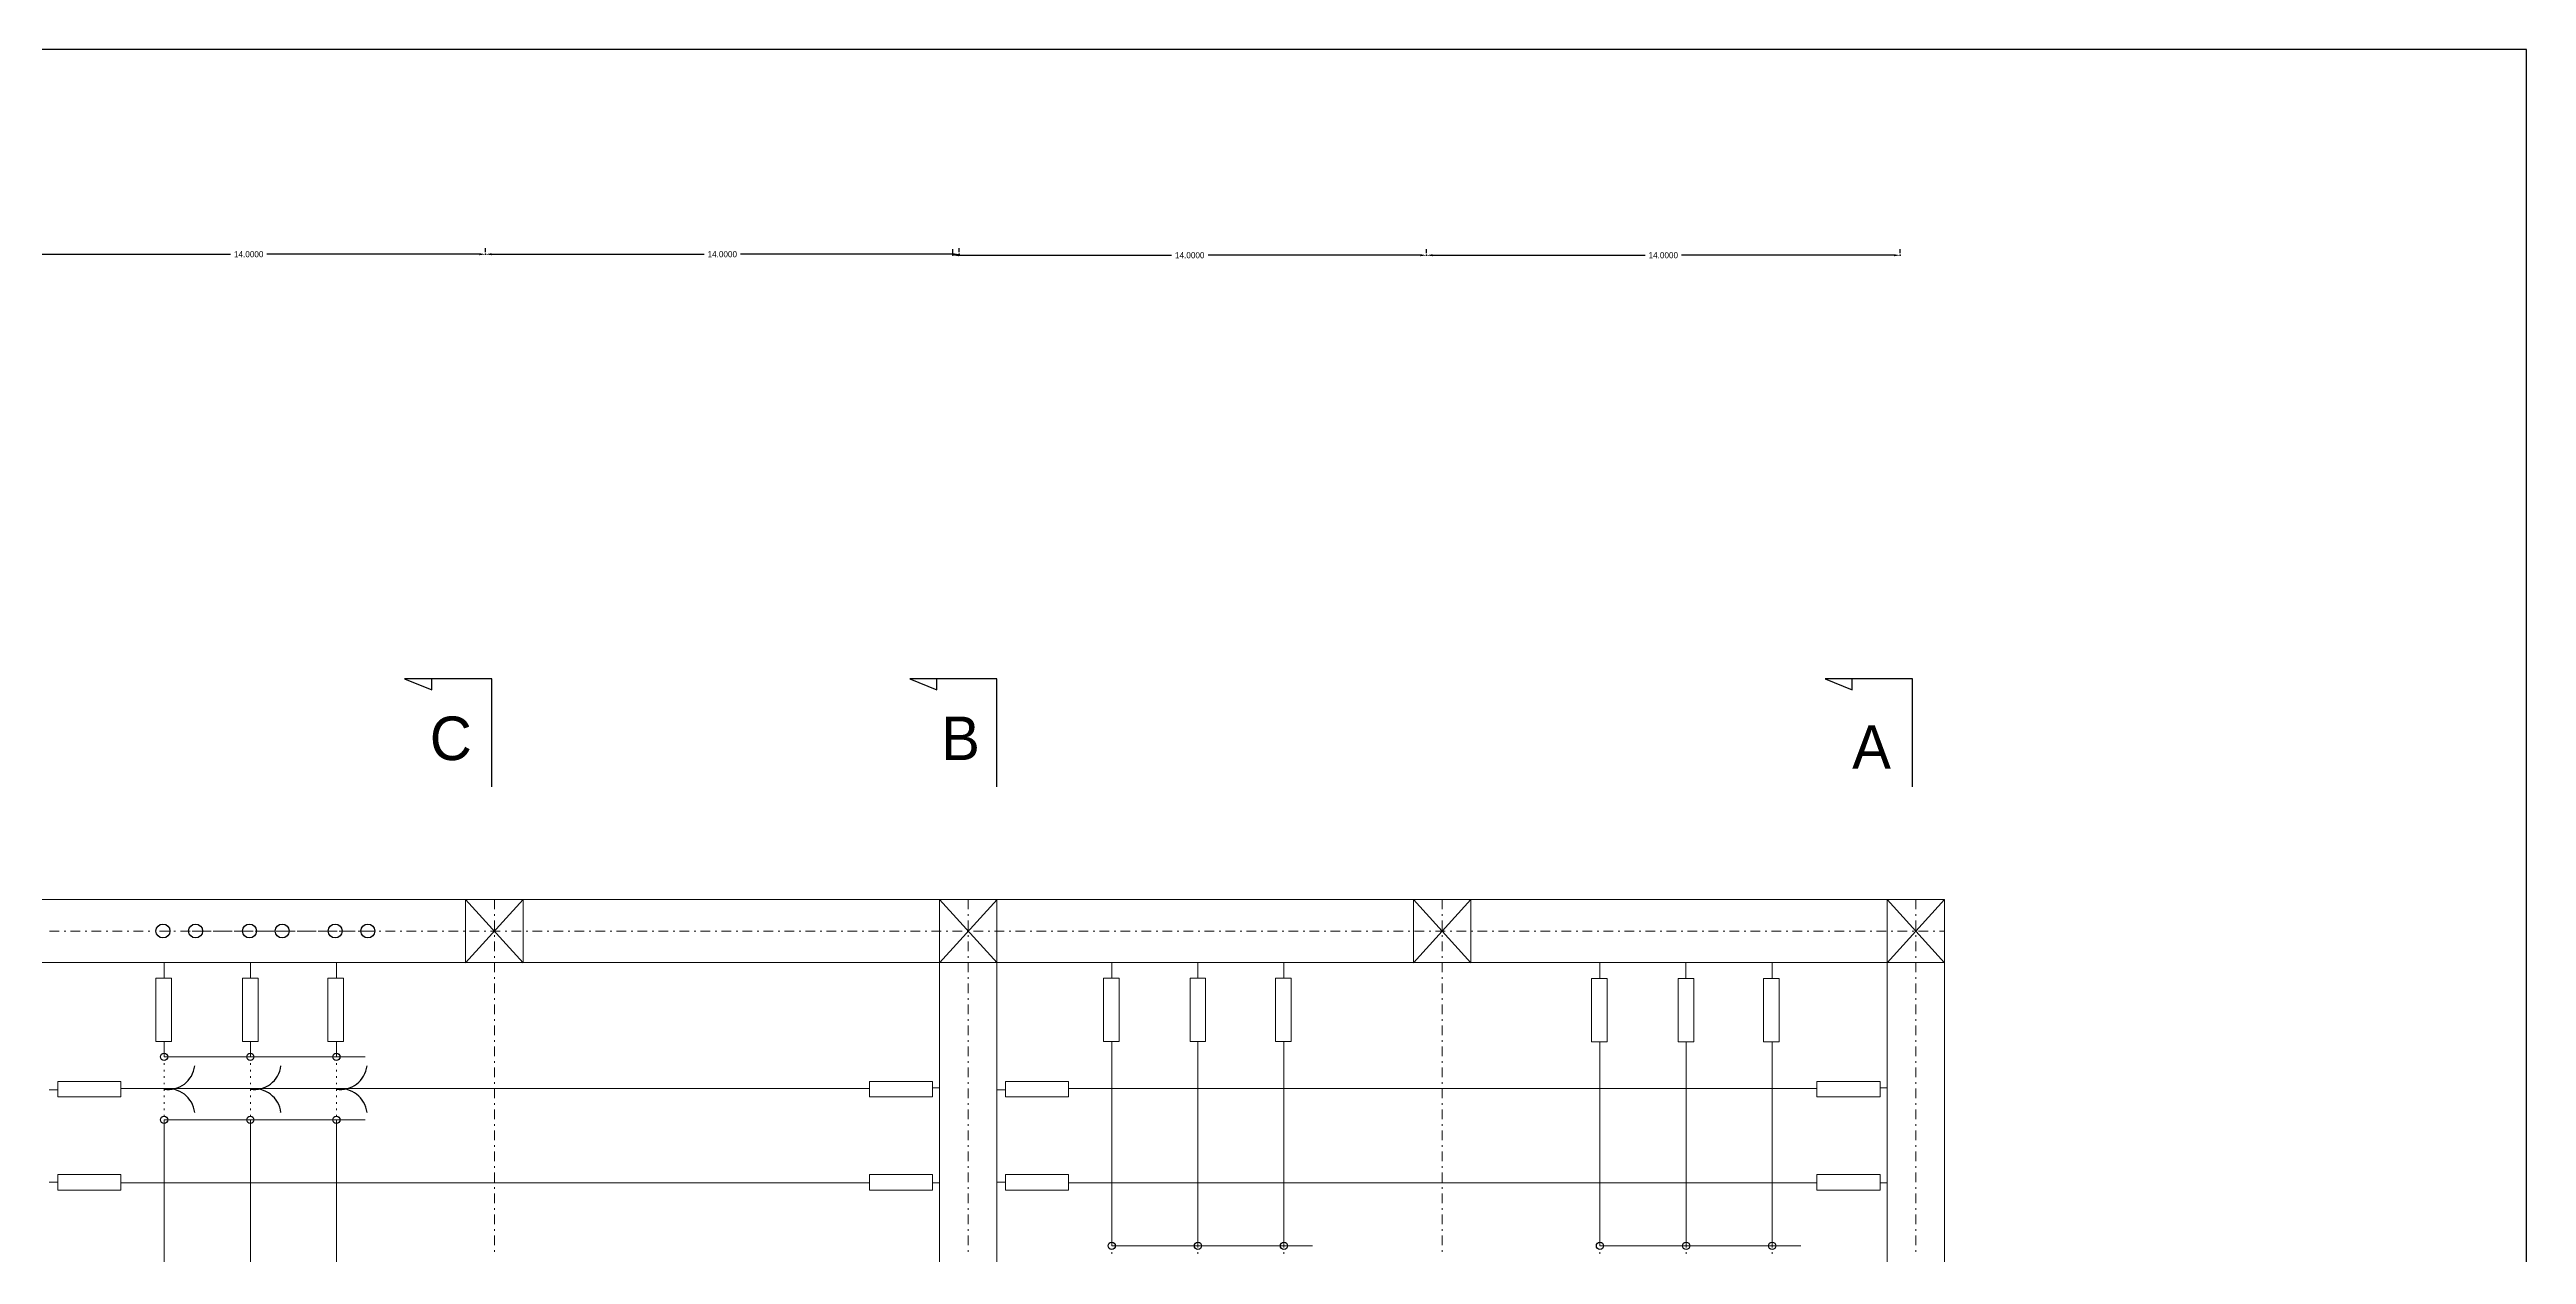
# Model space of a CAD drawing. Extents: x -61 to 79, y -16 to 64.
# Drawn here: x 5.7 to 79, y 28 to 63.6 of the extents above; entities that cross this region are included whole.
import ezdxf

# ---------------------------------------------------------------- set-up
doc = ezdxf.new("R2010")
doc.units = 0
doc.header["$MEASUREMENT"] = 0
doc.layers.get('0').update_dxf_attribs({"linetype": 'CONTINUOUS'})
doc.dimstyles.get("Standard").update_dxf_attribs({"dimtxt": 0.18, "dimasz": 0.18, "dimexe": 0.18, "dimexo": 0.0625, "dimgap": 0.09, "dimtad": 0, "dimtih": 1, "dimtoh": 1, "dimdec": 4, "dimzin": 0, "dimdsep": 46, "dimtxsty": 'Standard', "dimcen": 0.09, "dimadec": 0, "dimazin": 0, "dimtfac": 1, "dimtdec": 4, "dimtofl": 0, "dimtmove": 0, "dimatfit": 3, "dimfxl": 1, "dimtolj": 1, "dimtzin": 0, "dimarcsym": 0})

# ---------------------------------------------------------------- blocks, each defined once
blk = doc.blocks.new('*D10')
at = {"color": 0, "lineweight": -2, "transparency": 16777216}
for p, q in [((4.634, 57.606), (4.634, 57.723)), ((4.814, 57.543), (11.094, 57.543)), ((18.454, 57.543), (12.174, 57.543)), ((18.634, 57.606), (18.634, 57.723))]:
    blk.add_line(p, q, dxfattribs=at)
at = {"color": 0, "transparency": 16777216}
for p in [(4.634, 57.543), (18.634, 57.543), (18.634, 57.543)]:
    blk.add_point(p, dxfattribs=at)
for points in [[(4.814, 57.573), (4.814, 57.513), (4.634, 57.543)], [(18.454, 57.573), (18.454, 57.513), (18.634, 57.543)]]:
    blk.add_solid(points, dxfattribs=at)
at = {"color": 0, "transparency": 16777216, "insert": (11.634, 57.543), "char_height": 0.18, "attachment_point": 5}
blk.add_mtext('\\A1;14.0000', dxfattribs=at)
blk = doc.blocks.new('*D11')
at = {"color": 0, "lineweight": -2, "transparency": 16777216}
for p, q in [((18.634, 57.606), (18.634, 57.723)), ((18.814, 57.543), (25.094, 57.543)), ((32.454, 57.543), (26.174, 57.543)), ((32.634, 57.606), (32.634, 57.723))]:
    blk.add_line(p, q, dxfattribs=at)
at = {"color": 0, "transparency": 16777216}
for p in [(18.634, 57.543), (32.634, 57.543), (32.634, 57.543)]:
    blk.add_point(p, dxfattribs=at)
for points in [[(18.814, 57.573), (18.814, 57.513), (18.634, 57.543)], [(32.454, 57.573), (32.454, 57.513), (32.634, 57.543)]]:
    blk.add_solid(points, dxfattribs=at)
at = {"color": 0, "transparency": 16777216, "insert": (25.634, 57.543), "char_height": 0.18, "attachment_point": 5}
blk.add_mtext('\\A1;14.0000', dxfattribs=at)
blk = doc.blocks.new('*D12')
at = {"color": 0, "lineweight": -2, "transparency": 16777216}
for p, q in [((32.454, 57.576), (32.454, 57.693)), ((32.634, 57.513), (38.914, 57.513)), ((46.274, 57.513), (39.994, 57.513)), ((46.454, 57.576), (46.454, 57.693))]:
    blk.add_line(p, q, dxfattribs=at)
at = {"color": 0, "transparency": 16777216}
for p in [(32.454, 57.513), (46.454, 57.513), (46.454, 57.513)]:
    blk.add_point(p, dxfattribs=at)
for points in [[(32.634, 57.543), (32.634, 57.483), (32.454, 57.513)], [(46.274, 57.543), (46.274, 57.483), (46.454, 57.513)]]:
    blk.add_solid(points, dxfattribs=at)
at = {"color": 0, "transparency": 16777216, "insert": (39.454, 57.513), "char_height": 0.18, "attachment_point": 5}
blk.add_mtext('\\A1;14.0000', dxfattribs=at)
blk = doc.blocks.new('*D13')
at = {"color": 0, "lineweight": -2, "transparency": 16777216}
for p, q in [((46.454, 57.576), (46.454, 57.693)), ((46.634, 57.513), (52.914, 57.513)), ((60.274, 57.513), (53.994, 57.513)), ((60.454, 57.576), (60.454, 57.693))]:
    blk.add_line(p, q, dxfattribs=at)
at = {"color": 0, "transparency": 16777216}
for p in [(46.454, 57.513), (60.454, 57.513), (60.454, 57.513)]:
    blk.add_point(p, dxfattribs=at)
for points in [[(46.634, 57.543), (46.634, 57.483), (46.454, 57.513)], [(60.274, 57.543), (60.274, 57.483), (60.454, 57.513)]]:
    blk.add_solid(points, dxfattribs=at)
at = {"color": 0, "transparency": 16777216, "insert": (53.454, 57.513), "char_height": 0.18, "attachment_point": 5}
blk.add_mtext('\\A1;14.0000', dxfattribs=at)

msp = doc.modelspace()

# ---------------------------------------------------------------- linework, layer by layer
at = {"color": 7, "true_color": 0xffffff}
for p, q in [((78.97177, 63.5931), (-61.02823, 63.5931)), ((78.97177, -16.4069), (78.97177, 63.5931)), ((18.82079, 44.99134), (16.24435, 44.99134)), ((16.24435, 44.99134), (17.04461, 44.66571)), ((17.04461, 44.66571), (17.04461, 44.99134)), ((18.82079, 41.80241), (18.82079, 44.99134)), ((33.7542, 44.99134), (31.17776, 44.99134)), ((31.17776, 44.99134), (31.97802, 44.66571)), ((31.97802, 44.66571), (31.97802, 44.99134)), ((33.7542, 41.80241), (33.7542, 44.99134)), ((60.81649, 44.99134), (58.24005, 44.99134)), ((58.24005, 44.99134), (59.04032, 44.66571)), ((59.04032, 44.66571), (59.04032, 44.99134)), ((60.81649, 41.80241), (60.81649, 44.99134))]:
    msp.add_line(p, q, dxfattribs=at)
at = {"lineweight": 9}
for p, q in [((9.13337, 33.8198), (15.07294, 33.8198)), ((9.13337, 31.95717), (15.07294, 31.95717)), ((37.14756, 28.23234), (43.08712, 28.23234)), ((51.58151, 28.23234), (57.52107, 28.23234))]:
    msp.add_line(p, q, dxfattribs=at)
at = {"color": 33, "lineweight": 9}
for p, q in [((37.14756, 34.27319), (37.14756, 28.23233)), ((9.13337, 12.18066), (9.13337, 31.95717))]:
    msp.add_line(p, q, dxfattribs=at)
at = {"lineweight": 9}
for points in [[(61.76521, 5.8949), (61.76521, 38.46974), (-51.98675, 38.46974), (-50.28564, 36.60121)], [(18.04556, 36.60121), (19.74688, 38.46974), (19.74688, 36.61321)], [(19.74688, 36.60121), (18.04556, 38.46974), (18.04556, 36.61321)], [(18.89927, 38.46974), (18.89927, 38.18313)], [(33.75692, 38.46974), (32.0556, 36.60121)], [(32.0556, 5.8949), (32.0556, 38.46974), (33.75692, 36.60121)], [(32.90342, 38.46974), (32.90342, 38.18313)], [(33.75103, 5.8949), (33.75103, 38.46974)], [(47.76696, 36.60121), (46.06564, 38.46974), (46.06564, 36.61321)], [(47.76696, 38.46974), (46.06564, 36.60121)], [(46.91346, 38.46974), (46.91346, 38.18313)], [(47.76107, 38.46974), (47.76107, 36.61321)], [(61.77111, 38.46974), (60.06979, 36.60121)], [(60.06979, 5.8949), (60.06979, 38.46974), (61.77111, 36.60121)], [(60.9174, 38.46974), (60.9174, 38.18313)], [(5.74884, 37.53853), (6.03524, 37.53853)], [(6.17844, 37.53853), (6.22624, 37.53853)], [(6.36965, 37.53853), (6.65604, 37.53853)], [(6.79945, 37.53853), (6.84704, 37.53853)], [(6.99045, 37.53853), (7.27685, 37.53853)], [(7.42026, 37.53853), (7.46785, 37.53853)], [(7.61126, 37.53853), (7.89766, 37.53853)], [(8.04106, 37.53853), (8.08866, 37.53853)], [(8.23207, 37.53853), (8.51846, 37.53853)], [(8.66187, 37.53853), (8.70946, 37.53853)], [(8.99345, 37.53853), (9.27985, 37.53853)], [(9.42325, 37.53853), (9.47106, 37.53853)], [(9.61426, 37.53853), (9.90086, 37.53853)], [(9.95834, 37.53853), (10.24474, 37.53853)], [(10.04406, 37.53853), (10.09186, 37.53853)], [(10.23506, 37.53853), (10.52167, 37.53853)], [(10.38815, 37.53853), (10.43595, 37.53853)], [(10.57915, 37.53853), (10.86576, 37.53853)], [(10.66487, 37.53853), (10.71267, 37.53853)], [(10.85587, 37.53853), (11.14247, 37.53853)], [(11.00895, 37.53853), (11.05676, 37.53853)], [(11.19996, 37.53853), (11.48656, 37.53853)], [(11.28567, 37.53853), (11.33348, 37.53853)], [(11.47667, 37.53853), (11.76328, 37.53853)], [(11.62976, 37.53853), (11.67756, 37.53853)], [(11.82076, 37.53853), (12.10737, 37.53853)], [(11.90648, 37.53853), (11.95428, 37.53853)], [(12.09748, 37.53853), (12.38409, 37.53853)], [(12.25057, 37.53853), (12.29837, 37.53853)], [(12.44157, 37.53853), (12.72817, 37.53853)], [(12.52728, 37.53853), (12.57509, 37.53853)], [(12.71829, 37.53853), (13.00489, 37.53853)], [(12.87137, 37.53853), (12.91918, 37.53853)], [(13.06237, 37.53853), (13.34898, 37.53853)], [(13.14809, 37.53853), (13.19589, 37.53853)], [(13.33909, 37.53853), (13.6257, 37.53853)], [(13.49218, 37.53853), (13.53998, 37.53853)], [(13.68318, 37.53853), (13.96979, 37.53853)], [(13.7689, 37.53853), (13.8167, 37.53853)], [(13.9599, 37.53853), (14.2465, 37.53853)], [(14.11298, 37.53853), (14.16079, 37.53853)], [(14.30399, 37.53853), (14.59059, 37.53853)], [(14.44013, 37.53853), (14.72673, 37.53853)], [(14.73379, 37.53853), (14.78159, 37.53853)], [(14.86993, 37.53853), (14.91773, 37.53853)], [(14.92479, 37.53853), (15.2114, 37.53853)], [(15.06093, 37.53853), (15.34754, 37.53853)], [(15.49074, 37.53853), (15.53854, 37.53853)], [(15.68174, 37.53853), (15.96834, 37.53853)], [(16.11154, 37.53853), (16.15935, 37.53853)], [(16.30254, 37.53853), (16.58915, 37.53853)], [(16.73235, 37.53853), (16.78015, 37.53853)], [(16.92335, 37.53853), (17.20996, 37.53853)], [(17.35316, 37.53853), (17.40096, 37.53853)], [(17.54416, 37.53853), (17.83076, 37.53853)], [(17.97396, 37.53853), (18.02176, 37.53853)], [(18.16496, 37.53853), (18.45157, 37.53853)], [(18.59477, 37.53853), (18.64257, 37.53853)], [(18.78577, 37.53853), (19.07238, 37.53853)], [(18.89927, 38.03993), (18.89927, 37.99213)], [(18.89927, 37.84893), (18.89927, 37.56232)], [(18.89927, 37.41912), (18.89927, 37.37132)], [(19.21557, 37.53853), (19.26338, 37.53853)], [(19.40657, 37.53853), (19.69318, 37.53853)], [(19.83638, 37.53853), (19.88418, 37.53853)], [(20.02738, 37.53853), (20.31399, 37.53853)], [(20.45719, 37.53853), (20.50499, 37.53853)], [(20.64819, 37.53853), (20.93479, 37.53853)], [(21.07799, 37.53853), (21.12579, 37.53853)], [(21.26899, 37.53853), (21.5556, 37.53853)], [(21.6988, 37.53853), (21.7466, 37.53853)], [(21.8898, 37.53853), (22.17641, 37.53853)], [(22.3196, 37.53853), (22.36741, 37.53853)], [(22.5106, 37.53853), (22.79721, 37.53853)], [(22.94041, 37.53853), (22.98821, 37.53853)], [(23.13141, 37.53853), (23.41802, 37.53853)], [(23.56122, 37.53853), (23.60902, 37.53853)], [(23.75222, 37.53853), (24.03882, 37.53853)], [(24.18202, 37.53853), (24.22982, 37.53853)], [(24.37302, 37.53853), (24.65963, 37.53853)], [(24.80283, 37.53853), (24.85063, 37.53853)], [(24.99404, 37.53853), (25.28044, 37.53853)], [(25.42363, 37.53853), (25.47144, 37.53853)], [(25.61485, 37.53853), (25.90124, 37.53853)], [(26.04444, 37.53853), (26.09224, 37.53853)], [(26.23565, 37.53853), (26.52205, 37.53853)], [(26.66546, 37.53853), (26.71305, 37.53853)], [(26.85646, 37.53853), (27.14285, 37.53853)], [(27.28626, 37.53853), (27.33385, 37.53853)], [(27.47726, 37.53853), (27.76366, 37.53853)], [(27.90707, 37.53853), (27.95466, 37.53853)], [(28.09807, 37.53853), (28.38447, 37.53853)], [(28.52787, 37.53853), (28.57547, 37.53853)], [(28.71888, 37.53853), (29.00527, 37.53853)], [(29.14868, 37.53853), (29.19627, 37.53853)], [(29.33968, 37.53853), (29.62608, 37.53853)], [(29.76949, 37.53853), (29.81708, 37.53853)], [(29.96049, 37.53853), (30.24688, 37.53853)], [(30.39029, 37.53853), (30.43788, 37.53853)], [(30.58129, 37.53853), (30.86769, 37.53853)], [(31.0111, 37.53853), (31.0589, 37.53853)], [(31.2021, 37.53853), (31.4885, 37.53853)], [(31.6319, 37.53853), (31.67971, 37.53853)], [(31.82291, 37.53853), (32.1093, 37.53853)], [(32.25271, 37.53853), (32.30051, 37.53853)], [(32.44371, 37.53853), (32.73032, 37.53853)], [(32.87352, 37.53853), (32.92132, 37.53853)], [(32.90342, 38.03993), (32.90342, 37.99213)], [(32.90342, 37.84893), (32.90342, 37.56232)], [(32.90342, 37.41912), (32.90342, 37.37132)], [(33.06452, 37.53853), (33.35112, 37.53853)], [(33.49432, 37.53853), (33.54213, 37.53853)], [(33.68532, 37.53853), (33.97193, 37.53853)], [(34.11513, 37.53853), (34.16293, 37.53853)], [(34.30613, 37.53853), (34.59274, 37.53853)], [(34.73593, 37.53853), (34.78374, 37.53853)], [(34.92694, 37.53853), (35.21354, 37.53853)], [(35.35674, 37.53853), (35.40454, 37.53853)], [(35.54774, 37.53853), (35.83435, 37.53853)], [(35.97755, 37.53853), (36.02535, 37.53853)], [(36.16855, 37.53853), (36.45515, 37.53853)], [(36.59835, 37.53853), (36.64616, 37.53853)], [(36.78935, 37.53853), (37.07596, 37.53853)], [(37.21916, 37.53853), (37.26696, 37.53853)], [(37.41016, 37.53853), (37.69677, 37.53853)], [(37.83996, 37.53853), (37.88777, 37.53853)], [(38.03097, 37.53853), (38.31757, 37.53853)], [(38.46077, 37.53853), (38.50857, 37.53853)], [(38.65177, 37.53853), (38.93838, 37.53853)], [(39.08158, 37.53853), (39.12938, 37.53853)], [(39.27258, 37.53853), (39.55918, 37.53853)], [(39.70238, 37.53853), (39.75019, 37.53853)], [(39.89338, 37.53853), (40.17999, 37.53853)], [(40.32319, 37.53853), (40.37099, 37.53853)], [(40.51419, 37.53853), (40.8008, 37.53853)], [(40.94399, 37.53853), (40.9918, 37.53853)], [(41.135, 37.53853), (41.4216, 37.53853)], [(41.5648, 37.53853), (41.6126, 37.53853)], [(41.7558, 37.53853), (42.04241, 37.53853)], [(42.18561, 37.53853), (42.23341, 37.53853)], [(42.37661, 37.53853), (42.66321, 37.53853)], [(42.80641, 37.53853), (42.85422, 37.53853)], [(42.99741, 37.53853), (43.28402, 37.53853)], [(43.42722, 37.53853), (43.47502, 37.53853)], [(43.61822, 37.53853), (43.90483, 37.53853)], [(44.04803, 37.53853), (44.09583, 37.53853)], [(44.23903, 37.53853), (44.52563, 37.53853)], [(44.66883, 37.53853), (44.71663, 37.53853)], [(44.86004, 37.53853), (45.14644, 37.53853)], [(45.28964, 37.53853), (45.33744, 37.53853)], [(45.48085, 37.53853), (45.76725, 37.53853)], [(45.91044, 37.53853), (45.95825, 37.53853)], [(46.10165, 37.53853), (46.38805, 37.53853)], [(46.53146, 37.53853), (46.57905, 37.53853)], [(46.72246, 37.53853), (47.00886, 37.53853)], [(46.91346, 38.03993), (46.91346, 37.99213)], [(46.91346, 37.84893), (46.91346, 37.56232)], [(46.91346, 37.41912), (46.91346, 37.37132)], [(47.15227, 37.53853), (47.19986, 37.53853)], [(47.34327, 37.53853), (47.62966, 37.53853)], [(47.77307, 37.53853), (47.82066, 37.53853)], [(47.96407, 37.53853), (48.25047, 37.53853)], [(48.39388, 37.53853), (48.44147, 37.53853)], [(48.58488, 37.53853), (48.87128, 37.53853)], [(49.01468, 37.53853), (49.06228, 37.53853)], [(49.20569, 37.53853), (49.49208, 37.53853)], [(49.63549, 37.53853), (49.68308, 37.53853)], [(49.82649, 37.53853), (50.11289, 37.53853)], [(50.2563, 37.53853), (50.30389, 37.53853)], [(50.4473, 37.53853), (50.73369, 37.53853)], [(50.8771, 37.53853), (50.92491, 37.53853)], [(51.0681, 37.53853), (51.3545, 37.53853)], [(51.49791, 37.53853), (51.54571, 37.53853)], [(51.68891, 37.53853), (51.97531, 37.53853)], [(52.11871, 37.53853), (52.16652, 37.53853)], [(52.30972, 37.53853), (52.59632, 37.53853)], [(52.73952, 37.53853), (52.78732, 37.53853)], [(52.93052, 37.53853), (53.21713, 37.53853)], [(53.36033, 37.53853), (53.40813, 37.53853)], [(53.55133, 37.53853), (53.83793, 37.53853)], [(53.98113, 37.53853), (54.02894, 37.53853)], [(54.17213, 37.53853), (54.45874, 37.53853)], [(54.60194, 37.53853), (54.64974, 37.53853)], [(54.79294, 37.53853), (55.07955, 37.53853)], [(55.22274, 37.53853), (55.27055, 37.53853)], [(55.41375, 37.53853), (55.70035, 37.53853)], [(55.84355, 37.53853), (55.89135, 37.53853)], [(56.03455, 37.53853), (56.32116, 37.53853)], [(56.46436, 37.53853), (56.51216, 37.53853)], [(56.65536, 37.53853), (56.94196, 37.53853)], [(57.08516, 37.53853), (57.13297, 37.53853)], [(57.27616, 37.53853), (57.56277, 37.53853)], [(57.70597, 37.53853), (57.75377, 37.53853)], [(57.89697, 37.53853), (58.18358, 37.53853)], [(58.32677, 37.53853), (58.37458, 37.53853)], [(58.51778, 37.53853), (58.80438, 37.53853)], [(58.94758, 37.53853), (58.99538, 37.53853)], [(59.13858, 37.53853), (59.42519, 37.53853)], [(59.56839, 37.53853), (59.61619, 37.53853)], [(59.75939, 37.53853), (60.04599, 37.53853)], [(60.18919, 37.53853), (60.237, 37.53853)], [(60.38019, 37.53853), (60.6668, 37.53853)], [(60.81, 37.53853), (60.8578, 37.53853)], [(60.9174, 38.03993), (60.9174, 37.99213)], [(60.9174, 37.84893), (60.9174, 37.56232)], [(60.9174, 37.41912), (60.9174, 37.37132)], [(61.001, 37.53853), (61.28761, 37.53853)], [(61.4308, 37.53853), (61.47861, 37.53853)], [(61.62181, 37.53853), (61.76521, 37.53853)], [(18.89927, 37.22812), (18.89927, 36.94152)], [(18.89927, 36.79832), (18.89927, 36.75052)], [(32.90342, 37.22812), (32.90342, 36.94152)], [(32.90342, 36.79832), (32.90342, 36.75052)], [(46.91346, 37.22812), (46.91346, 36.94152)], [(46.91346, 36.79832), (46.91346, 36.75052)], [(60.9174, 37.22812), (60.9174, 36.94152)], [(60.9174, 36.79832), (60.9174, 36.75052)], [(61.76521, 36.60732), (-51.98675, 36.60732)], [(9.13337, 36.60732), (9.13337, 36.14761)], [(11.6823, 36.60732), (11.6823, 36.14761)], [(14.22533, 36.60732), (14.22533, 36.14761)], [(18.89927, 36.60732), (18.89927, 36.32071)], [(18.89927, 36.17751), (18.89927, 36.12971)], [(18.89927, 35.98651), (18.89927, 35.6999)], [(32.90342, 36.60732), (32.90342, 36.32071)], [(32.90342, 36.17751), (32.90342, 36.12971)], [(32.90342, 35.98651), (32.90342, 35.6999)], [(37.14756, 36.60732), (37.14756, 36.14761)], [(39.69649, 36.60732), (39.69649, 36.14761)], [(42.23952, 36.60732), (42.23952, 36.14761)], [(46.91346, 36.60732), (46.91346, 36.32071)], [(46.91346, 36.17751), (46.91346, 36.12971)], [(46.91346, 35.98651), (46.91346, 35.6999)], [(51.58151, 36.60732), (51.58151, 36.14761)], [(54.12433, 36.60732), (54.12433, 36.14761)], [(56.67326, 36.60732), (56.67326, 36.14761)], [(60.9174, 36.60732), (60.9174, 36.32071)], [(60.9174, 36.17751), (60.9174, 36.12971)], [(60.9174, 35.98651), (60.9174, 35.6999)], [(18.89927, 35.55671), (18.89927, 35.5089)], [(18.89927, 35.36571), (18.89927, 35.0791)], [(32.90342, 35.55671), (32.90342, 35.5089)], [(32.90342, 35.36571), (32.90342, 35.0791)], [(46.91346, 35.55671), (46.91346, 35.5089)], [(46.91346, 35.36571), (46.91346, 35.0791)], [(60.9174, 35.55671), (60.9174, 35.5089)], [(60.9174, 35.36571), (60.9174, 35.0791)], [(18.89927, 34.9359), (18.89927, 34.8881)], [(18.89927, 34.74469), (18.89927, 34.45829)], [(32.90342, 34.9359), (32.90342, 34.8881)], [(32.90342, 34.74469), (32.90342, 34.45829)], [(46.91346, 34.9359), (46.91346, 34.8881)], [(46.91346, 34.74469), (46.91346, 34.45829)], [(60.9174, 34.9359), (60.9174, 34.8881)], [(60.9174, 34.74469), (60.9174, 34.45829)], [(9.13337, 34.27319), (9.13337, 33.81959)], [(11.6823, 34.27319), (11.6823, 33.81959)], [(14.23123, 34.27319), (14.23123, 33.81959)], [(18.89927, 34.31509), (18.89927, 34.26729)], [(18.89927, 34.12388), (18.89927, 33.83749)], [(18.89927, 33.69429), (18.89927, 33.64649)], [(32.90342, 34.31509), (32.90342, 34.26729)], [(32.90342, 34.12388), (32.90342, 33.83749)], [(32.90342, 33.69429), (32.90342, 33.64649)], [(46.91346, 34.31509), (46.91346, 34.26729)], [(46.91346, 34.12388), (46.91346, 33.83749)], [(46.91346, 33.69429), (46.91346, 33.64649)], [(60.9174, 34.31509), (60.9174, 34.26729)], [(60.9174, 34.12388), (60.9174, 33.83749)], [(60.9174, 33.69429), (60.9174, 33.64649)], [(9.13337, 33.62859), (9.13337, 33.58078)], [(9.13337, 33.43758), (9.13337, 33.38978)], [(9.13337, 33.24658), (9.13337, 33.19878)], [(9.13337, 33.05558), (9.13337, 33.00778)], [(11.6823, 33.62859), (11.6823, 33.58078)], [(11.6823, 33.43758), (11.6823, 33.38978)], [(11.6823, 33.24658), (11.6823, 33.19878)], [(11.6823, 33.05558), (11.6823, 33.00778)], [(14.22533, 33.62859), (14.22533, 33.58078)], [(14.22533, 33.43758), (14.22533, 33.38978)], [(14.22533, 33.24658), (14.22533, 33.19878)], [(14.22533, 33.05558), (14.22533, 33.00778)], [(18.89927, 33.50308), (18.89927, 33.21668)], [(18.89927, 33.07327), (18.89927, 33.02568)], [(32.90342, 33.50308), (32.90342, 33.21668)], [(32.90342, 33.07327), (32.90342, 33.02568)], [(46.91346, 33.50308), (46.91346, 33.21668)], [(46.91346, 33.07327), (46.91346, 33.02568)], [(60.9174, 33.50308), (60.9174, 33.21668)], [(60.9174, 33.07327), (60.9174, 33.02568)], [(5.73684, 32.84549), (5.99354, 32.84549)], [(9.13337, 32.86458), (9.13337, 32.81678)], [(9.13337, 32.67358), (9.13337, 32.62578)], [(9.13337, 32.48258), (9.13337, 32.43478)], [(9.13337, 32.29158), (9.13337, 32.24378)], [(11.6823, 32.86458), (11.6823, 32.81678)], [(11.6823, 32.67358), (11.6823, 32.62578)], [(11.6823, 32.48258), (11.6823, 32.43478)], [(11.6823, 32.29158), (11.6823, 32.24378)], [(14.22533, 32.86458), (14.22533, 32.81678)], [(14.22533, 32.67358), (14.22533, 32.62578)], [(14.22533, 32.48258), (14.22533, 32.43478)], [(14.22533, 32.29158), (14.22533, 32.24378)], [(18.89927, 32.88227), (18.89927, 32.59587)], [(18.89927, 32.45247), (18.89927, 32.40487)], [(18.89927, 32.26146), (18.89927, 31.97507)], [(31.85149, 32.90592), (32.06109, 32.90592)], [(32.90342, 32.88227), (32.90342, 32.59587)], [(32.90342, 32.45247), (32.90342, 32.40487)], [(32.90342, 32.26146), (32.90342, 31.97507)], [(33.75103, 32.84549), (34.00773, 32.84549)], [(46.91346, 32.88227), (46.91346, 32.59587)], [(46.91346, 32.45247), (46.91346, 32.40487)], [(46.91346, 32.26146), (46.91346, 31.97507)], [(59.86568, 32.90592), (60.07528, 32.90592)], [(60.9174, 32.88227), (60.9174, 32.59587)], [(60.9174, 32.45247), (60.9174, 32.40487)], [(60.9174, 32.26146), (60.9174, 31.97507)], [(9.13337, 32.10058), (9.13337, 32.05277)], [(11.6823, 32.10058), (11.6823, 32.05277)], [(12.53601, 32.17807), (12.53601, 32.17807)], [(14.22533, 32.10058), (14.22533, 32.05277)], [(18.89927, 31.83166), (18.89927, 31.78407)], [(18.89927, 31.64066), (18.89927, 31.35426)], [(32.90342, 31.83166), (32.90342, 31.78407)], [(32.90342, 31.64066), (32.90342, 31.35426)], [(46.91346, 31.83166), (46.91346, 31.78407)], [(46.91346, 31.64066), (46.91346, 31.35426)], [(60.9174, 31.83166), (60.9174, 31.78407)], [(60.9174, 31.64066), (60.9174, 31.35426)], [(18.89927, 31.21085), (18.89927, 31.16326)], [(18.89927, 31.01985), (18.89927, 30.73346)], [(32.90342, 31.21085), (32.90342, 31.16326)], [(32.90342, 31.01985), (32.90342, 30.73346)], [(46.91346, 31.21085), (46.91346, 31.16326)], [(46.91346, 31.01985), (46.91346, 30.73346)], [(60.9174, 31.21085), (60.9174, 31.16326)], [(60.9174, 31.01985), (60.9174, 30.73346)], [(5.73684, 30.1168), (5.99354, 30.1168)], [(18.89927, 30.59005), (18.89927, 30.54246)], [(18.89927, 30.39905), (18.89927, 30.11265)], [(31.85149, 30.09568), (32.06109, 30.09568)], [(32.90342, 30.59005), (32.90342, 30.54246)], [(32.90342, 30.39905), (32.90342, 30.11265)], [(33.75103, 30.1168), (34.00773, 30.1168)], [(46.91346, 30.59005), (46.91346, 30.54246)], [(46.91346, 30.39905), (46.91346, 30.11265)], [(59.86568, 30.09568), (60.07528, 30.09568)], [(60.9174, 30.59005), (60.9174, 30.54246)], [(60.9174, 30.39905), (60.9174, 30.11265)], [(18.89927, 29.96924), (18.89927, 29.92165)], [(18.89927, 29.77824), (18.89927, 29.49184)], [(18.89927, 29.34844), (18.89927, 29.30084)], [(32.90342, 29.96924), (32.90342, 29.92165)], [(32.90342, 29.77824), (32.90342, 29.49184)], [(32.90342, 29.34844), (32.90342, 29.30084)], [(46.91346, 29.96924), (46.91346, 29.92165)], [(46.91346, 29.77824), (46.91346, 29.49184)], [(46.91346, 29.34844), (46.91346, 29.30084)], [(60.9174, 29.96924), (60.9174, 29.92165)], [(60.9174, 29.77824), (60.9174, 29.49184)], [(60.9174, 29.34844), (60.9174, 29.30084)], [(18.89927, 29.15743), (18.89927, 28.87104)], [(18.89927, 28.72763), (18.89927, 28.67983)], [(32.90342, 29.15743), (32.90342, 28.87104)], [(32.90342, 28.72763), (32.90342, 28.67983)], [(46.91346, 29.15743), (46.91346, 28.87104)], [(46.91346, 28.72763), (46.91346, 28.67983)], [(60.9174, 29.15743), (60.9174, 28.87104)], [(60.9174, 28.72763), (60.9174, 28.67983)], [(18.89927, 28.53663), (18.89927, 28.25023)], [(18.89927, 28.10682), (18.89927, 28.05902)], [(32.90342, 28.53663), (32.90342, 28.25023)], [(32.90342, 28.10682), (32.90342, 28.05902)], [(37.14756, 28.04112), (37.14756, 27.99332)], [(39.69649, 28.04112), (39.69649, 27.99332)], [(42.23952, 28.04112), (42.23952, 27.99332)], [(46.91346, 28.53663), (46.91346, 28.25023)], [(46.91346, 28.10682), (46.91346, 28.05902)], [(51.58151, 28.04112), (51.58151, 27.99332)], [(54.13044, 28.04112), (54.13044, 27.99332)], [(56.67347, 28.04112), (56.67347, 27.99332)], [(60.9174, 28.53663), (60.9174, 28.25023)], [(60.9174, 28.10682), (60.9174, 28.05902)]]:
    msp.add_lwpolyline(points, dxfattribs=at)
at = {"color": 131, "lineweight": 9}
for points in [[(8.89229, 34.27319), (9.35121, 34.27319), (9.35121, 36.14171), (8.89229, 36.14171)], [(11.45149, 34.27319), (11.91042, 34.27319), (11.91042, 36.14171), (11.45149, 36.14171)], [(13.97465, 34.27319), (14.43357, 34.27319), (14.43357, 36.14171), (13.97465, 36.14171)], [(36.90648, 34.27319), (37.3654, 34.27319), (37.3654, 36.14171), (36.90648, 36.14171)], [(39.46568, 34.27319), (39.92461, 34.27319), (39.92461, 36.14171), (39.46568, 36.14171)], [(41.98883, 34.27319), (42.44776, 34.27319), (42.44776, 36.14171), (41.98883, 36.14171)], [(51.33432, 34.26729), (51.79325, 34.26729), (51.79325, 36.13582), (51.33432, 36.13582)], [(53.89353, 34.26729), (54.35245, 34.26729), (54.35245, 36.13582), (53.89353, 36.13582)], [(56.41668, 34.26729), (56.8756, 34.26729), (56.8756, 36.13582), (56.41668, 36.13582)], [(7.85658, 32.63593), (7.85658, 33.09485), (5.98805, 33.09485), (5.98805, 32.63593)], [(31.85149, 32.63593), (31.85149, 33.09485), (29.98296, 33.09485), (29.98296, 32.63593)], [(35.87076, 32.63593), (35.87076, 33.09485), (34.00224, 33.09485), (34.00224, 32.63593)], [(59.86568, 32.63593), (59.86568, 33.09485), (57.99715, 33.09485), (57.99715, 32.63593)], [(7.85658, 29.88332), (7.85658, 30.34224), (5.98805, 30.34224), (5.98805, 29.88332)], [(31.85149, 29.88332), (31.85149, 30.34224), (29.98296, 30.34224), (29.98296, 29.88332)], [(35.87076, 29.88332), (35.87076, 30.34224), (34.00224, 30.34224), (34.00224, 29.88332)], [(59.86568, 29.88332), (59.86568, 30.34224), (57.99715, 30.34224), (57.99715, 29.88332)]]:
    msp.add_lwpolyline(points, close=True, dxfattribs=at)
at = {"color": 33, "lineweight": 9}
for points in [[(39.69649, 34.27319), (39.69649, 28.23233), (39.69649, 28.18453)], [(42.23931, 34.27319), (42.23931, 28.23233), (42.23931, 28.18453)], [(51.58151, 34.26729), (51.58151, 28.23233)], [(54.13044, 34.26729), (54.13044, 28.23233), (54.13044, 28.18453)], [(56.67326, 34.26729), (56.67326, 28.23233), (56.67326, 28.18453)], [(11.6823, 12.41336), (11.6823, 31.95717)], [(14.23123, 31.95717), (14.23123, 12.41336)]]:
    msp.add_lwpolyline(points, dxfattribs=at)
at = {"color": 212, "lineweight": 9}
for points in [[(7.85658, 32.88227), (29.98296, 32.88227)], [(35.87076, 32.88227), (57.99715, 32.88227)], [(7.85658, 30.09475), (29.98296, 30.09475)], [(35.87076, 30.09475), (57.99715, 30.09475)]]:
    msp.add_lwpolyline(points, dxfattribs=at)
at = {"color": 7}
for centre, radius in [((9.09896, 37.53853), 0.20626), ((10.06385, 37.53853), 0.20626), ((11.65845, 37.53853), 0.20626), ((12.62335, 37.53853), 0.20626), ((14.18988, 37.53853), 0.20626), ((15.15477, 37.53853), 0.20626), ((9.13337, 33.81959), 0.10613), ((11.6823, 33.81959), 0.10613), ((14.22533, 33.81959), 0.10613), ((9.13337, 31.95717), 0.10613), ((11.6823, 31.95717), 0.10613), ((14.22533, 31.95717), 0.10613), ((37.14756, 28.23212), 0.10613), ((39.69649, 28.23212), 0.10613), ((42.23952, 28.23212), 0.10613), ((51.58151, 28.23212), 0.10613), ((54.13044, 28.23212), 0.10613), ((56.67347, 28.23212), 0.10613)]:
    msp.add_circle(centre, radius, dxfattribs=at)
at = {"color": 7, "true_color": 0xffffff}
for centre, start, end in [((9.25365, 33.64719), 261.2624369, 353.0286923), ((11.80258, 33.64719), 261.2624369, 353.0286923), ((14.34561, 33.64719), 261.2624369, 353.0286923), ((9.25365, 32.08197), 6.9713077, 98.7375631), ((11.80258, 32.08197), 6.9713077, 98.7375631), ((14.34561, 32.08197), 6.9713077, 98.7375631)]:
    msp.add_arc(centre, 0.7918, start, end, dxfattribs=at)

# ---------------------------------------------------------------- texts
at = {"color": 3, "char_height": 1.28719, "attachment_point": 1}
for s, insert in [('C', (16.98679, 43.87833)), ('B', (32.10396, 43.87833)), ('A', (59.03624, 43.62065))]:
    msp.add_mtext_dynamic_manual_height_columns(s, width=0.5047804, gutter_width=0.5, heights=[1.04826], dxfattribs=dict(at, insert=insert))

# ---------------------------------------------------------------- dimensions: what is measured, and where the dimension line sits
at = {"color": 7}
for base, p1, p2, picture, middle in [((18.63405, 57.54343), (4.63405, 57.54343), (18.63405, 57.54343), '*D10', (11.63405, 57.54343)), ((32.63405, 57.54343), (18.63405, 57.54343), (32.63405, 57.54343), '*D11', (25.63405, 57.54343)), ((46.45405, 57.51343), (32.45405, 57.51343), (46.45405, 57.51343), '*D12', (39.45405, 57.51343)), ((60.45405, 57.51343), (46.45405, 57.51343), (60.45405, 57.51343), '*D13', (53.45405, 57.51343))]:
    dim = msp.add_linear_dim(base=base, p1=p1, p2=p2, dimstyle='Standard', dxfattribs=at)
    dim.commit()
    dim.dimension.update_dxf_attribs({"geometry": picture, "text_midpoint": middle})

doc.saveas('drawing.dxf')
